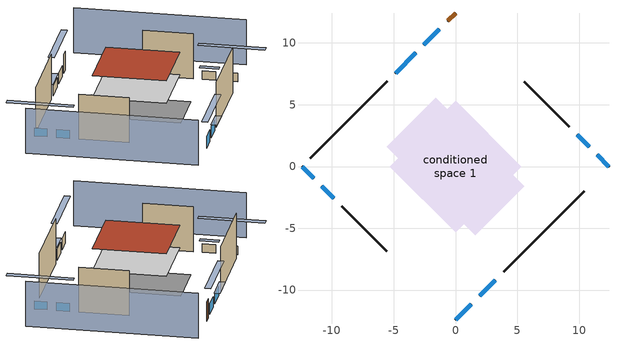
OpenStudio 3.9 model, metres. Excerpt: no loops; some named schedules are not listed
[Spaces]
conditioned space 1
 floor foundation (Slab1 construction): -5.57,1.59 -1.59,5.57 5.57,-1.59 1.59,-5.57 z0
 floor adiabatic (AdiabaticFloorConstruction): -5.34,0 0,5.34 5.34,0 0,-5.34 z2.44
 wall outside (Wall1 construction): 3.89,-8.53 10.41,-2.01 z0:4.88
 wall outside (Wall2 construction): -9.2,-3.22 -5.57,-6.85 z0:4.88
 wall outside (Wall3 construction): -5.51,6.91 -11.76,0.66 z0:4.88
 wall outside (Wall4 construction): 9.2,3.22 5.57,6.85 z0:4.88
 wall outside (AdiabaticWallConstruction): 0,-12.42 1.29,-11.13 / 1.94,-10.48 3.23,-9.19 z0:1.22; -12.42,0 -11.46,-0.96 / -10.81,-1.61 -9.85,-2.57 / 12.42,0 11.46,0.96 / 10.81,1.61 9.85,2.57 z0:0.92; -1.3,11.12 -2.55,9.87 z0:1.19; -3.21,9.21 -4.86,7.56 z0:1.01
 wall outside (AdiabaticWallConstruction 1): 0,12.42 -0.65,11.77 z0:2.03
 window (WindowConstruction): 0,-12.42 1.29,-11.13 z0:1.22
 window (WindowConstruction 1): 1.94,-10.48 3.23,-9.19 z0:1.22
 window (WindowConstruction 2): -12.42,0 -11.46,-0.96 z0:0.91
 window (WindowConstruction 3): -10.81,-1.61 -9.85,-2.57 z0:0.91
 window (WindowConstruction 4): -1.3,11.12 -2.55,9.87 z0:1.19
 window (WindowConstruction 5): -3.21,9.21 -4.85,7.57 z0:1.01
 window (WindowConstruction 6): 12.42,0 11.46,0.96 z0:0.91
 window (WindowConstruction 7): 10.81,1.61 9.85,2.57 z0:0.91
 door (Door): 0,12.42 -0.65,11.77 z0:2.03
 ceiling adiabatic (AdiabaticFloorConstruction): 0,-5.34 5.34,0 0,5.34 -5.34,0 z2.44
 roof outside (Roof1 construction): 0,5.34 -5.34,0 0,-5.34 5.34,0 z4.88
shading: 15.65,3.23 3.23,15.65 / -15.65,-3.23 -3.23,-15.65 z0:4.88; 3.23,-9.19 -1.94,-14.36 -1.51,-14.79 3.66,-9.62 z3.96; 3.45,-8.97 1.73,-10.69 2.16,-11.12 3.88,-9.4 z1.52; -9.53,-2.9 -14.36,1.94 -14.79,1.51 -9.96,-3.33 z3.66; -9.64,-2.78 -11.02,-1.4 -11.45,-1.83 -10.07,-3.21 z1.22; -4.49,7.93 0.64,13.06 0.21,13.49 -4.92,8.36 z3.93; -5.07,7.35 -2.99,9.43 -3.42,9.86 -5.5,7.78 z1.31; 9.53,2.9 14.36,-1.94 14.79,-1.51 9.96,3.33 z3.66; 9.64,2.78 11.02,1.4 11.45,1.83 10.07,3.21 z1.22
[Site]
Portland Intl Arpt_OR: Latitude {deg}=45.59; Longitude {deg}=-122.6; Time Zone {hr}=-8; Elevation {m}=33; Terrain=Suburbs; Keep Site Location Information=Yes
[Site:GroundTemperature:Shallow]
10.2558, 8.96328, 8.85977, 9.47314, 11.9355, 14.3863, 16.5111, 17.8571, 17.9714, 16.8767, 14.8061, 12.4304
[Site:WaterMainsTemperature]
Calculation Method=Schedule; Temperature Schedule=mains temperature schedule
[Building]
Building 1
[Material] Roughness=Rough
Name | Thickness {m} | Conductivity {W/m-K} | Density {kg/m3} | Specific Heat {J/kg-K} | Thermal Absorptance | Solar Absorptance | Visible Absorptance
asphalt or fiberglass shingles | 0.00635 | 0.162714 | 1121.4 | 1465.45 | 0.9 | 0.85 | 0.85
roof rigid ins | 0.103632 | 0.029427 | 32.04 | 1214.23 | 0.9 | 0.7 | 0.7
osb sheathing 0.75 in. | 0.01905 | 0.115458 | 512.64 | 1214.23 | 0.9 | 0.7 | 0.7
roof stud and cavity | 0.2032 | 0.0472382 | 78.34581 | 1123.46 | 0.9 | 0.7 | 0.7
gypsum board | 0.0127 | 0.160291 | 801 | 837.4 | 0.9 | 0.6 | 0.6
wood siding | 0.0254 | 0.102417 | 544.68 | 1172.36 | 0.9 | 0.85 | 0.85
osb sheathing 0.5 in. | 0.0127 | 0.115458 | 512.64 | 1214.23 | 0.9 | 0.7 | 0.7
wall stud and cavity | 0.1397 | 0.550994 | 139.0536 | 1170.24 | 0.9 | 0.7 | 0.7
concrete 4.0 in. | 0.1016 | 1.803125 | 2242.8 | 837.4 | 0.9 | 0.7 | 0.7
floor covering | 0.0127 | 0.0450781 | 54.468 | 1339.84 | 0.9 | 0.9 | 0.9
wood siding 1; wood siding 2 | 0.0254 | 0.102417 | 544.68 | 1172.36
wall rigid ins; floor rigid ins | 0.512978 | 0.029427 | 32.04 | 1214.23 | 0.9 | 0.7 | 0.7
wall stud and cavity 1 | 0.0889 | 0.380278 | 52.3479 | 1209.89 | 0.9 | 0.7 | 0.7
door material | 0.04445 | 0.0612267 | 512.64 | 1214.23 | 0.9 | 0.7 | 0.7
floor stud and cavity | 0.1397 | 1.75129 | 37.0049 | 1207.88 | 0.9 | 0.7 | 0.7
floor covering 1 | 0.0127 | 0.0433444 | 54.468 | 1339.84 | 0.9 | 0.6 | 0.6
wall stud and cavity 2 | 0.0889 | 0.391764 | 83.0341 | 1211.67 | 0.9 | 0.7 | 0.7
furniture material conditioned space 1 | 0.1524 | 0.115458 | 640.8 | 1214.23 | 0.9 | 0.6 | 0.6
[Construction]
Roof1 construction: asphalt or fiberglass shingles, roof rigid ins, osb sheathing 0.75 in., roof stud and cavity, gypsum board
Wall1 construction; Wall2 construction; Wall3 construction; Wall4 construction: wood siding, osb sheathing 0.5 in., wall stud and cavity, gypsum board
Slab1 construction: concrete 4.0 in., floor covering
WindowConstruction; WindowConstruction 1; WindowConstruction 2; WindowConstruction 3; WindowConstruction 4; WindowConstruction 5; WindowConstruction 6; WindowConstruction 7: WindowMaterial
AdiabaticWallConstruction: wood siding 1, wall rigid ins, wall stud and cavity 1, gypsum board
Door: door material
AdiabaticWallConstruction 1: wood siding 2, wall rigid ins, wall stud and cavity 1, gypsum board
AdiabaticFloorConstruction: floor stud and cavity, floor rigid ins, osb sheathing 0.75 in., floor covering 1
PartitionWallConstruction: gypsum board, wall stud and cavity 2, gypsum board
furniture construction conditioned space 1: furniture material conditioned space 1
[WindowMaterial:SimpleGlazingSystem]
WindowMaterial: U-Factor {W/m2-K}=2.15764; Solar Heat Gain Coefficient=0.44
[ThermalZone]
conditioned space: Multiplier=1; Volume {m3}=278.185; Thermostat=conditioned space temperature setpoint; Use Ideal Air Loads=No
[Space]
conditioned space 1: Thermal Zone=conditioned space; Volume {m3}=278.185
[ThermostatSetpoint:DualSetpoint]
conditioned space temperature setpoint: Heating Setpoint Temperature Schedule=heating setpoint; Cooling Setpoint Temperature Schedule=cooling setpoint; Temperature Difference Between Cutout And Setpoint {deltaC}=0
[Foundation:Kiva]
Foundation Kiva 1: Initial Indoor Air Temperature {C}=20; Wall Height Above Grade {m}=0.1016; Wall Depth Below Slab {m}=0.2032
[Foundation:Kiva:Settings]
Soil Conductivity {W/m-K}=1.3848; Soil Density {kg/m3}=1842.3; Soil Specific Heat {J/kg-K}=418.7; Ground Solar Absorptivity=0.9; Ground Thermal Absorptivity=0.9; Ground Surface Roughness {m}=0.03; Far-Field Width {m}=40; Deep-Ground Boundary Condition=ZeroFlux; Deep-Ground Depth {m}=40; Minimum Cell Dimension {m}=0.2; Maximum Cell Growth Coefficient=3; Simulation Timestep=Timestep
[SurfaceProperty:ExposedFoundationPerimeter]
Slab1: Exposed Perimeter Calculation Method=TotalExposedPerimeter; Total Exposed Perimeter {m}=31.51632
[SurfaceProperty:IncidentSolarMultiplier] Incident Solar Multiplier=1; Incident Solar Multiplier Schedule=trans schedule winter=0.85 summer=0.7
Window1; Window2; Window3; Window4; Window5; Window6; Window7; Window8
[InternalMass:Definition] Design Level Calculation Method=SurfaceArea
Name | Construction | Surface Area {m2}
partition wall mass | PartitionWallConstruction | 114.085
furniture mass conditioned space 1 | furniture construction conditioned space 1 | 45.63397
[InternalMass] Space or SpaceType=conditioned space 1; Multiplier=1
Name | Internal Mass Definition
partition wall mass | partition wall mass
furniture mass conditioned space 1 | furniture mass conditioned space 1
[Fan:SystemModel]
central ac and furnace supply fan: Availability Schedule=Always On Discrete; Design Maximum Air Flow Rate {m3/s}=0.334139; Speed Control Method=Discrete; Electric Power Minimum Flow Rate Fraction=0.2; Design Pressure Rise {Pa}=500; Motor Efficiency=1; Motor In Air Stream Fraction=1; Design Electric Power Consumption {W}=autosize; Design Power Sizing Method=PowerPerFlow; Electric Power Per Unit Flow Rate {W/(m3/s)}=1059.44; Electric Power Per Unit Flow Rate Per Unit Pressure {W-s/m3-Pa}=1.66667; Fan Total Efficiency=0.7; Motor Loss Radiative Fraction=0; Speed Flow Fraction 1=0.70339; Speed Electric Power Fraction 1=0.34801; Speed Flow Fraction 2=1; Speed Electric Power Fraction 2=1
[EnergyManagementSystem:Sensor]
Name | Output Variable or Output Meter Index Key | Output Variable or Output Meter
central_ac_and_furnace_supply_fan_s; central_ac_and_furnace_supply_fan_s_1 | central ac and furnace supply fan | Fan Electricity Energy
water_heater_T_set | water heater setpoint | Schedule Value
out_pb_s |  | Site Outdoor Air Barometric Pressure
out_wt_s |  | Site Outdoor Air Humidity Ratio
site_vw_s |  | Site Wind Speed
cool_season | cooling season schedule | Schedule Value
central_ac_and_furnace_airloop_Fan_RTF_s | central ac and furnace supply fan | Fan Runtime Fraction Speed 1
central_ac_and_furnace_airloop_Fan_RTF_s_1 | central ac and furnace supply fan | Fan Runtime Fraction Speed 2
natural_vent_s | natural vent schedule | Schedule Value
htg_sp_s; htg_sp_s_1 | heating setpoint | Schedule Value
clg_sp_s; clg_sp_s_1 | cooling setpoint | Schedule Value
mech_vent_range_fan_0_sch_s | mech vent range fan 0 schedule | Schedule Value
mech_vent_bath_fan_0_sch_s | mech vent bath fan 0 schedule | Schedule Value
clothes_dryer_exhaust_0_sch_s | clothes_dryer | Schedule Value
htg_load_cond |  | Heating:EnergyTransfer:Zone:CONDITIONED SPACE
clg_load_cond |  | Cooling:EnergyTransfer:Zone:CONDITIONED SPACE
s_conv | inferred conditioned ceiling | Surface Inside Face Convection Heat Gain Energy
s_ig | inferred conditioned ceiling | Surface Inside Face Internal Gains Radiation Heat Gain Energy
s_sol | inferred conditioned ceiling | Surface Inside Face Solar Radiation Heat Gain Energy
s_lgt | inferred conditioned ceiling | Surface Inside Face Lights Radiation Heat Gain Energy
s_surf | inferred conditioned ceiling | Surface Inside Face Net Surface Thermal Radiation Heat Gain Energy
s_conv_1 | inferred conditioned floor | Surface Inside Face Convection Heat Gain Energy
s_ig_1 | inferred conditioned floor | Surface Inside Face Internal Gains Radiation Heat Gain Energy
s_sol_1 | inferred conditioned floor | Surface Inside Face Solar Radiation Heat Gain Energy
s_lgt_1 | inferred conditioned floor | Surface Inside Face Lights Radiation Heat Gain Energy
s_surf_1 | inferred conditioned floor | Surface Inside Face Net Surface Thermal Radiation Heat Gain Energy
s_conv_2 | Roof1 | Surface Inside Face Convection Heat Gain Energy
s_ig_2 | Roof1 | Surface Inside Face Internal Gains Radiation Heat Gain Energy
s_sol_2 | Roof1 | Surface Inside Face Solar Radiation Heat Gain Energy
s_lgt_2 | Roof1 | Surface Inside Face Lights Radiation Heat Gain Energy
s_surf_2 | Roof1 | Surface Inside Face Net Surface Thermal Radiation Heat Gain Energy
s_conv_3 | Slab1 | Surface Inside Face Convection Heat Gain Energy
s_ig_3 | Slab1 | Surface Inside Face Internal Gains Radiation Heat Gain Energy
s_sol_3 | Slab1 | Surface Inside Face Solar Radiation Heat Gain Energy
s_lgt_3 | Slab1 | Surface Inside Face Lights Radiation Heat Gain Energy
s_surf_3 | Slab1 | Surface Inside Face Net Surface Thermal Radiation Heat Gain Energy
ss_sol | Door1 | Surface Inside Face Solar Radiation Heat Gain Energy
ss_lgt | Door1 | Surface Inside Face Lights Radiation Heat Gain Energy
ss_conv | Door1 | Surface Inside Face Convection Heat Gain Energy
ss_ig | Door1 | Surface Inside Face Internal Gains Radiation Heat Gain Energy
ss_surf | Door1 | Surface Inside Face Net Surface Thermal Radiation Heat Gain Energy
ss_conv_1 | Window1 | Surface Inside Face Convection Heat Gain Energy
ss_ig_1 | Window1 | Surface Inside Face Internal Gains Radiation Heat Gain Energy
ss_surf_1 | Window1 | Surface Inside Face Net Surface Thermal Radiation Heat Gain Energy
ss_trans_in | Window1 | Surface Window Transmitted Solar Radiation Rate
ss_back_out | Window1 | Surface Window Shortwave from Zone Back Out Window Heat Transfer Rate
ss_trans_out | Window1 | Surface Inside Face Initial Transmitted Diffuse Transmitted Out Window Solar Radiation Rate
ss_conv_2 | Window2 | Surface Inside Face Convection Heat Gain Energy
ss_ig_2 | Window2 | Surface Inside Face Internal Gains Radiation Heat Gain Energy
ss_surf_2 | Window2 | Surface Inside Face Net Surface Thermal Radiation Heat Gain Energy
ss_trans_in_1 | Window2 | Surface Window Transmitted Solar Radiation Rate
ss_back_out_1 | Window2 | Surface Window Shortwave from Zone Back Out Window Heat Transfer Rate
ss_trans_out_1 | Window2 | Surface Inside Face Initial Transmitted Diffuse Transmitted Out Window Solar Radiation Rate
ss_conv_3 | Window3 | Surface Inside Face Convection Heat Gain Energy
ss_ig_3 | Window3 | Surface Inside Face Internal Gains Radiation Heat Gain Energy
ss_surf_3 | Window3 | Surface Inside Face Net Surface Thermal Radiation Heat Gain Energy
ss_trans_in_2 | Window3 | Surface Window Transmitted Solar Radiation Rate
ss_back_out_2 | Window3 | Surface Window Shortwave from Zone Back Out Window Heat Transfer Rate
ss_trans_out_2 | Window3 | Surface Inside Face Initial Transmitted Diffuse Transmitted Out Window Solar Radiation Rate
ss_conv_4 | Window4 | Surface Inside Face Convection Heat Gain Energy
ss_ig_4 | Window4 | Surface Inside Face Internal Gains Radiation Heat Gain Energy
ss_surf_4 | Window4 | Surface Inside Face Net Surface Thermal Radiation Heat Gain Energy
ss_trans_in_3 | Window4 | Surface Window Transmitted Solar Radiation Rate
ss_back_out_3 | Window4 | Surface Window Shortwave from Zone Back Out Window Heat Transfer Rate
ss_trans_out_3 | Window4 | Surface Inside Face Initial Transmitted Diffuse Transmitted Out Window Solar Radiation Rate
ss_conv_5 | Window5 | Surface Inside Face Convection Heat Gain Energy
ss_ig_5 | Window5 | Surface Inside Face Internal Gains Radiation Heat Gain Energy
ss_surf_5 | Window5 | Surface Inside Face Net Surface Thermal Radiation Heat Gain Energy
ss_trans_in_4 | Window5 | Surface Window Transmitted Solar Radiation Rate
ss_back_out_4 | Window5 | Surface Window Shortwave from Zone Back Out Window Heat Transfer Rate
ss_trans_out_4 | Window5 | Surface Inside Face Initial Transmitted Diffuse Transmitted Out Window Solar Radiation Rate
ss_conv_6 | Window6 | Surface Inside Face Convection Heat Gain Energy
ss_ig_6 | Window6 | Surface Inside Face Internal Gains Radiation Heat Gain Energy
ss_surf_6 | Window6 | Surface Inside Face Net Surface Thermal Radiation Heat Gain Energy
ss_trans_in_5 | Window6 | Surface Window Transmitted Solar Radiation Rate
ss_back_out_5 | Window6 | Surface Window Shortwave from Zone Back Out Window Heat Transfer Rate
ss_trans_out_5 | Window6 | Surface Inside Face Initial Transmitted Diffuse Transmitted Out Window Solar Radiation Rate
ss_conv_7 | Window7 | Surface Inside Face Convection Heat Gain Energy
ss_ig_7 | Window7 | Surface Inside Face Internal Gains Radiation Heat Gain Energy
ss_surf_7 | Window7 | Surface Inside Face Net Surface Thermal Radiation Heat Gain Energy
ss_trans_in_6 | Window7 | Surface Window Transmitted Solar Radiation Rate
ss_back_out_6 | Window7 | Surface Window Shortwave from Zone Back Out Window Heat Transfer Rate
ss_trans_out_6 | Window7 | Surface Inside Face Initial Transmitted Diffuse Transmitted Out Window Solar Radiation Rate
ss_conv_8 | Window8 | Surface Inside Face Convection Heat Gain Energy
ss_ig_8 | Window8 | Surface Inside Face Internal Gains Radiation Heat Gain Energy
ss_surf_8 | Window8 | Surface Inside Face Net Surface Thermal Radiation Heat Gain Energy
ss_trans_in_7 | Window8 | Surface Window Transmitted Solar Radiation Rate
ss_back_out_7 | Window8 | Surface Window Shortwave from Zone Back Out Window Heat Transfer Rate
ss_trans_out_7 | Window8 | Surface Inside Face Initial Transmitted Diffuse Transmitted Out Window Solar Radiation Rate
s_conv_4 | Wall1 | Surface Inside Face Convection Heat Gain Energy
s_ig_4 | Wall1 | Surface Inside Face Internal Gains Radiation Heat Gain Energy
s_sol_4 | Wall1 | Surface Inside Face Solar Radiation Heat Gain Energy
s_lgt_4 | Wall1 | Surface Inside Face Lights Radiation Heat Gain Energy
s_surf_4 | Wall1 | Surface Inside Face Net Surface Thermal Radiation Heat Gain Energy
s_conv_5 | Wall2 | Surface Inside Face Convection Heat Gain Energy
s_ig_5 | Wall2 | Surface Inside Face Internal Gains Radiation Heat Gain Energy
s_sol_5 | Wall2 | Surface Inside Face Solar Radiation Heat Gain Energy
s_lgt_5 | Wall2 | Surface Inside Face Lights Radiation Heat Gain Energy
s_surf_5 | Wall2 | Surface Inside Face Net Surface Thermal Radiation Heat Gain Energy
s_conv_6 | Wall3 | Surface Inside Face Convection Heat Gain Energy
s_ig_6 | Wall3 | Surface Inside Face Internal Gains Radiation Heat Gain Energy
s_sol_6 | Wall3 | Surface Inside Face Solar Radiation Heat Gain Energy
s_lgt_6 | Wall3 | Surface Inside Face Lights Radiation Heat Gain Energy
s_surf_6 | Wall3 | Surface Inside Face Net Surface Thermal Radiation Heat Gain Energy
s_conv_7 | Wall4 | Surface Inside Face Convection Heat Gain Energy
s_ig_7 | Wall4 | Surface Inside Face Internal Gains Radiation Heat Gain Energy
s_sol_7 | Wall4 | Surface Inside Face Solar Radiation Heat Gain Energy
s_lgt_7 | Wall4 | Surface Inside Face Lights Radiation Heat Gain Energy
s_surf_7 | Wall4 | Surface Inside Face Net Surface Thermal Radiation Heat Gain Energy
im_conv | furniture mass conditioned space 1 | Surface Inside Face Convection Heat Gain Energy
im_ig | furniture mass conditioned space 1 | Surface Inside Face Internal Gains Radiation Heat Gain Energy
im_sol | furniture mass conditioned space 1 | Surface Inside Face Solar Radiation Heat Gain Energy
im_lgt | furniture mass conditioned space 1 | Surface Inside Face Lights Radiation Heat Gain Energy
im_surf | furniture mass conditioned space 1 | Surface Inside Face Net Surface Thermal Radiation Heat Gain Energy
im_conv_1 | partition wall mass | Surface Inside Face Convection Heat Gain Energy
im_ig_1 | partition wall mass | Surface Inside Face Internal Gains Radiation Heat Gain Energy
im_sol_1 | partition wall mass | Surface Inside Face Solar Radiation Heat Gain Energy
im_lgt_1 | partition wall mass | Surface Inside Face Lights Radiation Heat Gain Energy
im_surf_1 | partition wall mass | Surface Inside Face Net Surface Thermal Radiation Heat Gain Energy
airflow_gain | infil flow | Infiltration Sensible Heat Gain Energy
airflow_loss | infil flow | Infiltration Sensible Heat Loss Energy
airflow_gain_1 | natural vent flow | Infiltration Sensible Heat Gain Energy
airflow_loss_1 | natural vent flow | Infiltration Sensible Heat Loss Energy
airflow_gain_2 | whole house fan flow | Infiltration Sensible Heat Gain Energy
airflow_loss_2 | whole house fan flow | Infiltration Sensible Heat Loss Energy
mv_conv | mech vent bath fan 0 | Electric Equipment Convective Heating Energy
mv_rad | mech vent bath fan 0 | Electric Equipment Radiant Heating Energy
mv_conv_1 | mech vent house fan | Electric Equipment Convective Heating Energy
mv_rad_1 | mech vent house fan | Electric Equipment Radiant Heating Energy
mv_conv_2 | mech vent house fan cfis | Electric Equipment Convective Heating Energy
mv_rad_2 | mech vent house fan cfis | Electric Equipment Radiant Heating Energy
mv_conv_3 | mech vent range fan 0 | Electric Equipment Convective Heating Energy
mv_rad_3 | mech vent range fan 0 | Electric Equipment Radiant Heating Energy
mv_conv_4 | mech vent house fan latent load | Other Equipment Convective Heating Energy
mv_rad_4 | mech vent house fan latent load | Other Equipment Radiant Heating Energy
mv_conv_5 | mech vent house fan sensible load | Other Equipment Convective Heating Energy
mv_rad_5 | mech vent house fan sensible load | Other Equipment Radiant Heating Energy
ig_lgt_conv | interior lighting | Lights Convective Heating Energy
ig_lgt_rad | interior lighting | Lights Radiant Heating Energy
ig_lgt_vis | interior lighting | Lights Visible Radiation Heating Energy
ig_ee_conv | ceiling fan | Electric Equipment Convective Heating Energy
ig_ee_rad | ceiling fan | Electric Equipment Radiant Heating Energy
ig_ee_conv_1 | clothes dryer | Electric Equipment Convective Heating Energy
ig_ee_rad_1 | clothes dryer | Electric Equipment Radiant Heating Energy
ig_ee_conv_2 | clothes washer | Electric Equipment Convective Heating Energy
ig_ee_rad_2 | clothes washer | Electric Equipment Radiant Heating Energy
ig_ee_conv_3 | cooking range | Electric Equipment Convective Heating Energy
ig_ee_rad_3 | cooking range | Electric Equipment Radiant Heating Energy
ig_ee_conv_4 | dishwasher | Electric Equipment Convective Heating Energy
ig_ee_rad_4 | dishwasher | Electric Equipment Radiant Heating Energy
ig_ee_conv_5 | freezer | Electric Equipment Convective Heating Energy
ig_ee_rad_5 | freezer | Electric Equipment Radiant Heating Energy
ig_ee_conv_6 | fridge | Electric Equipment Convective Heating Energy
ig_ee_rad_6 | fridge | Electric Equipment Radiant Heating Energy
ig_ee_conv_7 | misc plug loads | Electric Equipment Convective Heating Energy
ig_ee_rad_7 | misc plug loads | Electric Equipment Radiant Heating Energy
ig_ee_conv_8 | misc tv | Electric Equipment Convective Heating Energy
ig_ee_rad_8 | misc tv | Electric Equipment Radiant Heating Energy
ig_ee_conv_9 | whole house fan | Electric Equipment Convective Heating Energy
ig_ee_rad_9 | whole house fan | Electric Equipment Radiant Heating Energy
ig_oe_conv | clothes dryer 1 | Other Equipment Convective Heating Energy
ig_oe_rad | clothes dryer 1 | Other Equipment Radiant Heating Energy
ig_oe_conv_1 | cooking range 1 | Other Equipment Convective Heating Energy
ig_oe_rad_1 | cooking range 1 | Other Equipment Radiant Heating Energy
ig_oe_conv_2 | general water use latent | Other Equipment Convective Heating Energy
ig_oe_rad_2 | general water use latent | Other Equipment Radiant Heating Energy
ig_oe_conv_3 | general water use sensible | Other Equipment Convective Heating Energy
ig_oe_rad_3 | general water use sensible | Other Equipment Radiant Heating Energy
ig_oe_conv_4 | water heater energy adjustment1 | Other Equipment Convective Heating Energy
ig_oe_rad_4 | water heater energy adjustment1 | Other Equipment Radiant Heating Energy
ig_oe_conv_5 | water heater lat | Other Equipment Convective Heating Energy
ig_oe_rad_5 | water heater lat | Other Equipment Radiant Heating Energy
ig_oe_conv_6 | water heater sens | Other Equipment Convective Heating Energy
ig_oe_rad_6 | water heater sens | Other Equipment Radiant Heating Energy
ig_ppl_conv | occupants | People Convective Heating Energy
ig_ppl_rad | occupants | People Radiant Heating Energy
[EnergyManagementSystem:Program]
central_ac_and_furnace_supply_fan_disaggregate_program: Set central_ac_and_furnace_supply_fan_clg = 0; If central_ac_and_furnace_clg_coil_s > 0; Set central_ac_and_furnace_supply_fan_clg = central_ac_and_furnace_supply_fan_s; EndIf
central_ac_and_furnace_supply_fan_disaggregate_program_1: Set central_ac_and_furnace_supply_fan_primary_htg = 0; If central_ac_and_furnace_htg_coil_s > 0; Set central_ac_and_furnace_supply_fan_primary_htg = central_ac_and_furnace_supply_fan_s_1; EndIf
[ElectricEquipment:Definition] Design Level Calculation Method=EquipmentLevel
Name | Design Level {W} | Fraction Latent | Fraction Radiant | Fraction Lost
ceiling fan | 19.6313 | 0 | 0.558 | 0
clothes washer | 357.38 | 0.03 | 0.162 | 0.7
clothes dryer | 4360.56 | 0.015 | 0.081 | 0.85
dishwasher | 354.036 | 0.3 | 0.18 | 0.4
fridge | 49.4292 | 0 | 0.6 | 0
freezer | 194.914 | 0 | 0.6 | 0
cooking range | 81.9243 | 0.16 | 0.384 | 0.2
misc tv | 405.604 | 0 | 0.6 | 0
misc plug loads | 329.191 | 0.021 | 0.558 | 0.049
whole house fan; mech vent house fan | 0 | 0 | 0 | 1
mech vent house fan cfis | 0 | 0 | 0 | 0
mech vent range fan 0; mech vent bath fan 0 | 30 | 0 | 0 | 1
[ElectricEquipment] Space or SpaceType=conditioned space 1
Name | Electric Equipment Definition | Schedule
ceiling fan | ceiling fan | ceiling_fan
clothes washer | clothes washer | clothes_washer
clothes dryer | clothes dryer | clothes_dryer
dishwasher | dishwasher | dishwasher
fridge | fridge | fridge schedule
freezer | freezer | freezer schedule
cooking range | cooking range | cooking_range
misc tv | misc tv | plug_loads_tv
misc plug loads | misc plug loads | plug_loads_other
whole house fan | whole house fan | Always On Discrete
mech vent house fan | mech vent house fan | mech vent house fan schedule
mech vent house fan cfis | mech vent house fan cfis | mech vent house fan cfis schedule
mech vent range fan 0 | mech vent range fan 0 | mech vent range fan 0 schedule
mech vent bath fan 0 | mech vent bath fan 0 | mech vent bath fan 0 schedule
[OtherEquipment:Definition] Design Level Calculation Method=EquipmentLevel
Name | Design Level {W} | Fraction Latent | Fraction Radiant | Fraction Lost
water heater sens; mech vent house fan sensible load | 0 | 0 | 0 | 0
water heater lat; mech vent house fan latent load | 0 | 1 | 0 | 0
water heater energy adjustment1 | 0.01 | 0 | 0 | 1
clothes dryer 2 | 0 | 0.015 | 0.081 | 0.85
cooking range 2 | 2400.96 | 0.16 | 0.384 | 0.2
general water use sensible | -61.6891 | 0 | 0.6 | 0
general water use latent | 62.594 | 1 | 0 | 0
[OtherEquipment] Space or SpaceType=conditioned space 1
Name | Other Equipment Definition | Schedule | Fuel Type
water heater sens | water heater sens | Always On Discrete
water heater lat | water heater lat | Always On Discrete
water heater energy adjustment1 | water heater energy adjustment1 | Always On Discrete | Electricity
clothes dryer 1 | clothes dryer 2 | clothes_dryer | Electricity
cooking range 1 | cooking range 2 | cooking_range | NaturalGas
general water use sensible | general water use sensible | general water use schedule
general water use latent | general water use latent | general water use schedule
mech vent house fan sensible load | mech vent house fan sensible load | Always On Discrete
mech vent house fan latent load | mech vent house fan latent load | Always On Discrete
[WaterUse:Equipment:Definition]
Name | Peak Flow Rate {m3/s}
clothes washer | 7.1564e-06
dishwasher | 4.22179e-06
[Lights:Definition]
interior lighting: Design Level Calculation Method=LightingLevel; Lighting Level {W}=163.305; Fraction Radiant=0.6; Fraction Visible=0.2; Return Air Fraction=0
[Lights]
interior lighting: Lights Definition=interior lighting; Space or SpaceType=conditioned space 1; Schedule=lighting_interior; Fraction Replaceable=1
[Exterior:Lights:Definition]
exterior lighting: Design Level {W}=6.19068
[Exterior:Lights]
exterior lighting: Exterior Lights Definition=exterior lighting; Schedule=exterior lighting schedule
[People:Definition]
occupants: Number of People Calculation Method=People; Number of People {people}=3; Fraction Radiant=0.314171; Sensible Heat Fraction=0.56303; Carbon Dioxide Generation Rate {m3/s-W}=0; Enable ASHRAE 55 Comfort Warnings=No; Mean Radiant Temperature Calculation Type=EnclosureAveraged
[People]
occupants: People Definition=occupants; Space or SpaceType=conditioned space 1; Number of People Schedule=occupants; Activity Level Schedule=occupants activity schedule; Multiplier=1
[SpaceInfiltration:DesignFlowRate] Space or SpaceType=conditioned space 1; Schedule=Always On Discrete; Design Flow Rate Calculation Method=Flow/Space; Design Flow Rate {m3/s}=0
natural vent flow; whole house fan flow; infil flow
